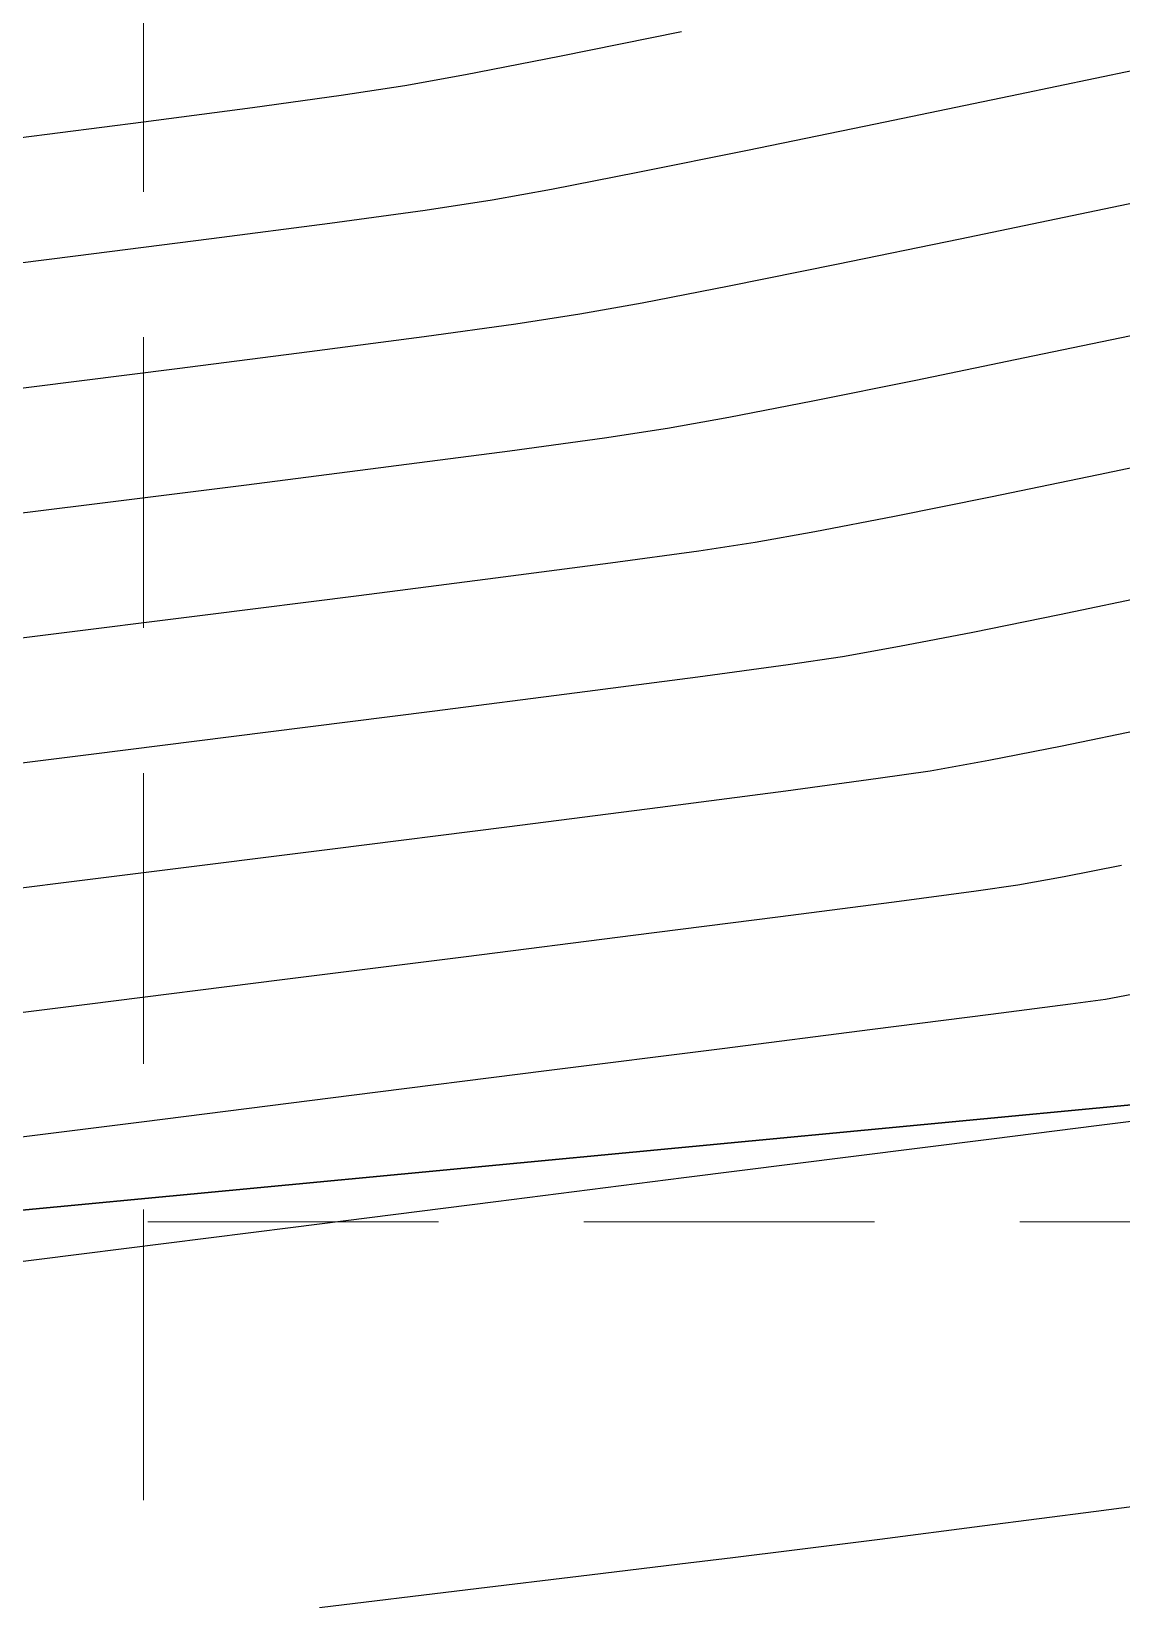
# Model space of a CAD drawing. Header units: inches. Extents: x 2547543 to 2548696, y 7125653 to 7126375.
# Drawn here: x 2547721.98 to 2547736.99, y 7125901.18 to 7125922.76 of the extents above; entities that cross this region are included whole.
import ezdxf

# ---------------------------------------------------------------- set-up
doc = ezdxf.new("R2010")
doc.units = ezdxf.units.IN
doc.header["$MEASUREMENT"] = 0
doc.linetypes.add('HIDDEN', pattern=[0.375, 0.25, -0.125])
for name, color, linetype in [('GRID', 254, 'HIDDEN'), ('V-AREA', 6, 'Continuous'), ('V-PROP-E', 3, 'Continuous'), ('V-TOPO-MAJR-E', 6, 'Continuous'), ('V-TOPO-MINR-E', 14, 'Continuous')]:
    doc.layers.add(name, color=color, linetype=linetype)

msp = doc.modelspace()

# ---------------------------------------------------------------- linework, layer by layer
at = {"layer": 'GRID', "color": 252, "linetype": 'HIDDEN', "lineweight": 0, "ltscale": 16}
for p, q in [((2547723.523132141, 7126356.547205457), (2547723.523132141, 7125726.296813901)), ((2547561.583313602, 7125906.376313471), (2548677.583313586, 7125906.376313471))]:
    msp.add_line(p, q, dxfattribs=at)
at = {"layer": 'V-AREA', "color": 7}
msp.add_line((2547666.211702047, 7125901.243125121), (2547799.012335579, 7125913.874504047), dxfattribs=at)
at = {"layer": 'V-PROP-E', "color": 7}
msp.add_line((2547799.012335579, 7125913.874504048), (2547666.211702047, 7125901.243125121), dxfattribs=at)
at = {"layer": 'V-TOPO-MAJR-E', "color": 35, "extrusion": (0.2040877358888432, -0.9789526015388926, 0), "elevation": -6455974.624648995}
msp.add_lwpolyline([(3948425.084253497, 570), (3948426.87598381, 570)], dxfattribs=at)
at = {"layer": 'V-TOPO-MAJR-E', "color": 35, "extrusion": (0.2014060198177887, -0.9795078433484627, 0), "elevation": -6466763.536358625}
msp.add_lwpolyline([(3930728.358225009, 570.0000000000009), (3930730.004070044, 570.0000000000009)], dxfattribs=at)
at = {"layer": 'V-TOPO-MAJR-E', "color": 35}
for points, elevation in [([(2547732.738697986, 7125917.674000261), (2547734.151992824, 7125917.958558121)], 570), ([(2547728.564580025, 7125916.986456614), (2547729.869788291, 7125917.16561558)], 570), ([(2547736.283396931, 7125909.375330124), (2547736.763442537, 7125909.441026811)], 565), ([(2547736.763442537, 7125909.441026811), (2547737.222305476, 7125909.525712142)], 565), ([(2547720.595598316, 7125907.387775636), (2547723.533755852, 7125907.757665804)], 565)]:
    msp.add_lwpolyline(points, dxfattribs=dict(at, elevation=elevation))
at = {"layer": 'V-TOPO-MAJR-E', "color": 35, "extrusion": (0.1907188575451556, -0.9816447001724559, 0), "elevation": -6509218.641292723}
msp.add_lwpolyline([(3860014.038951241, 570.0000000000009), (3860015.218144896, 570.0000000000009)], dxfattribs=at)
at = {"layer": 'V-TOPO-MAJR-E', "color": 35, "extrusion": (0.1776204039753654, -0.9840990763595036, 0), "elevation": -6560079.667214639}
msp.add_lwpolyline([(3772927.773293057, 570), (3772928.631825732, 570)], dxfattribs=at)
at = {"layer": 'V-TOPO-MAJR-E', "color": 35, "extrusion": (0.149484720438059, -0.9887640357312534, 0), "elevation": -6665003.927623685}
msp.add_lwpolyline([(3584319.403371743, 570.0000000000005), (3584320.279697384, 570.0000000000005)], dxfattribs=at)
at = {"layer": 'V-TOPO-MAJR-E', "color": 35, "extrusion": (0.1300150879281148, -0.9915120155152153, 0), "elevation": -6734189.160294868}
msp.add_lwpolyline([(3452578.52550505, 570.0000000000005), (3452580.20761503, 570.0000000000005)], dxfattribs=at)
at = {"layer": 'V-TOPO-MAJR-E', "color": 35, "extrusion": (0.1266957000994428, -0.9919416311337639, 0), "elevation": -6745707.459086617}
msp.add_lwpolyline([(3430017.417156592, 570), (3430019.387384667, 570)], dxfattribs=at)
at = {"layer": 'V-TOPO-MAJR-E', "color": 35, "extrusion": (0.1246315687182391, -0.9922030901377152, 0), "elevation": -6752829.433125969}
msp.add_lwpolyline([(3415972.533101091, 570.0000000000009), (3415974.71487745, 570.0000000000009)], dxfattribs=at)
at = {"layer": 'V-TOPO-MAJR-E', "color": 35, "extrusion": (0.1232746953966986, -0.9923725860153793, 0), "elevation": -6757494.183621929}
msp.add_lwpolyline([(3406733.079218284, 570), (3406735.395963302, 570)], dxfattribs=at)
at = {"layer": 'V-TOPO-MAJR-E', "color": 35, "extrusion": (0.1286091376780484, -0.991695361341228, 0), "elevation": -6739069.106414095}
msp.add_lwpolyline([(3443034.206370045, 565), (3443035.314098604, 565)], dxfattribs=at)
at = {"layer": 'V-TOPO-MAJR-E', "color": 35, "extrusion": (0.1268177596111958, -0.9919260334557194, 0), "elevation": -6745276.811894836}
msp.add_lwpolyline([(3430855.059170865, 565), (3430856.700326165, 565)], dxfattribs=at)
at = {"layer": 'V-TOPO-MAJR-E', "color": 35, "extrusion": (0.1260020717971939, -0.9920299783286869, 0), "elevation": -6748095.668818933}
msp.add_lwpolyline([(3425305.281069045, 565.0000000000009), (3425307.365856634, 565.0000000000009)], dxfattribs=at)
at = {"layer": 'V-TOPO-MAJR-E', "color": 35, "extrusion": (0.1255395772932992, -0.9920886122383523, 0), "elevation": -6749691.800520532}
msp.add_lwpolyline([(3422156.532265775, 565), (3422158.970889305, 565)], dxfattribs=at)
at = {"layer": 'V-TOPO-MAJR-E', "color": 35, "extrusion": (0.1252454810939529, -0.992125783086774, 0), "elevation": -6750705.95401991}
msp.add_lwpolyline([(3420152.828260505, 565.0000000000009), (3420155.530923064, 565.0000000000009)], dxfattribs=at)
at = {"layer": 'V-TOPO-MAJR-E', "color": 35, "extrusion": (0.1250458882139285, -0.9921509591996522, 0), "elevation": -6751393.864734344}
msp.add_lwpolyline([(3418791.812679241, 565.0000000000009), (3418794.689583691, 565.0000000000009)], dxfattribs=at)
at = {"layer": 'V-TOPO-MINR-E', "color": 35}
for points, elevation in [([(2547729.249644591, 7125922.417348864), (2547730.927118903, 7125922.756624687)], 573), ([(2547727.119962589, 7125922.009964511), (2547727.957287183, 7125922.163409499)], 573), ([(2547725.027452377, 7125921.708427926), (2547726.247571578, 7125921.876804739)], 573), ([(2547723.524983441, 7125921.511754584), (2547725.027452377, 7125921.708427926)], 573), ([(2547721.805543223, 7125921.293705224), (2547723.524983441, 7125921.511754584)], 573), ([(2547731.835435004, 7125921.121619633), (2547733.600630277, 7125921.483313999)], 572), ([(2547730.329544719, 7125920.81859626), (2547731.835435004, 7125921.121619633)], 572), ([(2547726.090935255, 7125920.117709544), (2547727.403258706, 7125920.298461728)], 572), ([(2547720.551581121, 7125919.413028385), (2547722.591224098, 7125919.667015366)], 572), ([(2547723.986316416, 7125918.11757437), (2547725.809552825, 7125918.35065194)], 571), ([(2547736.669978802, 7125916.660624391), (2547738.268817324, 7125916.995364761)], 569), ([(2547735.182134019, 7125916.353643442), (2547736.669978802, 7125916.660624391)], 569), ([(2547731.167947941, 7125915.609123891), (2547731.941702563, 7125915.725495662)], 569), ([(2547736.130030574, 7125914.732431123), (2547737.448992284, 7125915.005752984)], 568), ([(2547734.939128217, 7125914.491503744), (2547736.130030574, 7125914.732431123)], 568), ([(2547719.740814901, 7125914.149679681), (2547722.102180763, 7125914.442832138)], 569), ([(2547732.398398983, 7125914.043066361), (2547733.147137557, 7125914.154378449)], 568), ([(2547736.167593745, 7125912.926407386), (2547737.31840214, 7125913.161945939)], 567), ([(2547720.268280475, 7125912.495409532), (2547722.806205318, 7125912.811600067)], 568), ([(2547735.159831007, 7125912.728904384), (2547736.167593745, 7125912.926407386)], 567), ([(2547733.635216987, 7125912.478074278), (2547734.35257255, 7125912.583261237)], 567), ([(2547730.634333183, 7125912.082415737), (2547732.366727385, 7125912.307630367)], 567), ([(2547728.525263816, 7125911.812916622), (2547730.634333183, 7125912.082415737)], 567), ([(2547723.52601734, 7125911.183009865), (2547726.126748723, 7125911.509619253)], 567), ([(2547720.810299104, 7125910.843574687), (2547723.52601734, 7125911.183009865)], 567), ([(2547734.982442356, 7125910.929693061), (2547735.558007543, 7125911.012144024)], 566), ([(2547732.256127623, 7125910.573591592), (2547733.855054599, 7125910.780229848)], 566), ([(2547730.265944778, 7125910.319615498), (2547732.256127623, 7125910.573591592)], 566), ([(2547727.964789415, 7125910.028138774), (2547730.265944778, 7125910.319615498)], 566), ([(2547722.750694536, 7125909.372032261), (2547725.432944885, 7125909.708998627)], 566), ([(2547735.193224811, 7125907.51852469), (2547736.676771807, 7125907.706185961)], 564), ([(2547736.676771807, 7125907.706185961), (2547737.629240193, 7125907.826757486)], 564), ([(2547730.959904751, 7125906.983251576), (2547733.260351646, 7125907.274103339)], 564), ([(2547736.635012835, 7125902.396216896), (2547738.272509723, 7125902.610176109)], 563), ([(2547733.658289178, 7125902.009750811), (2547735.069074849, 7125902.192213291)], 563), ([(2547731.636548426, 7125901.755791294), (2547732.486249234, 7125901.860414973)], 563), ([(2547732.486249234, 7125901.860414973), (2547733.658289178, 7125902.009750811)], 563), ([(2547730.904236828, 7125901.667662394), (2547731.636548426, 7125901.755791294)], 563), ([(2547727.988310061, 7125901.314690229), (2547729.664011195, 7125901.51744701)], 563)]:
    msp.add_lwpolyline(points, dxfattribs=dict(at, elevation=elevation))
at = {"layer": 'V-TOPO-MINR-E', "color": 35, "extrusion": (0.1928063070475967, -0.9812368358162407, 0), "elevation": -6500999.297090298}
msp.add_lwpolyline([(3873847.255964657, 573.0000000000009), (3873848.573034461, 573.0000000000009)], dxfattribs=at)
at = {"layer": 'V-TOPO-MINR-E', "color": 35, "extrusion": (0.2045866594500869, -0.9788484554695145, 0), "elevation": -6453964.927949516}
msp.add_lwpolyline([(3951715.580592857, 572), (3951717.737736167, 572)], dxfattribs=at)
at = {"layer": 'V-TOPO-MINR-E', "color": 35, "extrusion": (0.1508900974129944, -0.9885505442326645, 0), "elevation": -6659907.287797061}
msp.add_lwpolyline([(3593787.214741183, 573.0000000000009), (3593788.097236284, 573.0000000000009)], dxfattribs=at)
at = {"layer": 'V-TOPO-MINR-E', "color": 35, "extrusion": (0.2029941632945955, -0.9791799475419863, 0), "elevation": -6460384.373662245}
msp.add_lwpolyline([(3941210.12262442, 572), (3941212.131520382, 572)], dxfattribs=at)
at = {"layer": 'V-TOPO-MINR-E', "color": 35, "extrusion": (0.1913122117693721, -0.9815292342197002, 0), "elevation": -6506887.679849898}
msp.add_lwpolyline([(3863946.260521763, 572.0000000000009), (3863947.472055397, 572.0000000000009)], dxfattribs=at)
at = {"layer": 'V-TOPO-MINR-E', "color": 35, "extrusion": (0.1786371168296739, -0.9839150270682837, 0), "elevation": -6556181.358960559}
msp.add_lwpolyline([(3779702.066199522, 572), (3779702.894514401, 572)], dxfattribs=at)
at = {"layer": 'V-TOPO-MINR-E', "color": 35, "extrusion": (0.2052400339891449, -0.9787116676775314, 0), "elevation": -6451323.776545983}
msp.add_lwpolyline([(3956023.694375849, 571), (3956025.720686276, 571)], dxfattribs=at)
at = {"layer": 'V-TOPO-MINR-E', "color": 35, "extrusion": (-0.1505049597035643, 0.9886092540051548, 0), "elevation": 6661305.140199323}
msp.add_lwpolyline([(-3591193.234914874, 572), (-3591194.167678625, 572)], dxfattribs=at)
at = {"layer": 'V-TOPO-MINR-E', "color": 35, "extrusion": (0.2034199457247205, -0.9790915818662481, 0), "elevation": -6458668.120323905}
msp.add_lwpolyline([(3944019.900926624, 571.0000000000009), (3944021.811780762, 571.0000000000009)], dxfattribs=at)
at = {"layer": 'V-TOPO-MINR-E', "color": 35, "extrusion": (0.1297645329089424, -0.9915448381182387, 0), "elevation": -6735064.823387673}
msp.add_lwpolyline([(3450874.707503567, 572), (3450876.350027027, 572)], dxfattribs=at)
at = {"layer": 'V-TOPO-MINR-E', "color": 35, "extrusion": (0.1259495785022926, -0.99203664432071, 0), "elevation": -6748288.847659432}
msp.add_lwpolyline([(3424940.748559802, 572.0000000000009), (3424942.634654947, 572.0000000000009)], dxfattribs=at)
at = {"layer": 'V-TOPO-MINR-E', "color": 35, "extrusion": (0.2008577374942517, -0.9796204210247408, 0), "elevation": -6468964.41279226}
msp.add_lwpolyline([(3927107.414498216, 571), (3927109.152216279, 571)], dxfattribs=at)
at = {"layer": 'V-TOPO-MINR-E', "color": 35, "extrusion": (0.1970019576233313, -0.9804030950035681, 0), "elevation": -6484365.182461164}
msp.add_lwpolyline([(3901623.974788637, 571.0000000000009), (3901625.481701829, 571.0000000000009)], dxfattribs=at)
at = {"layer": 'V-TOPO-MINR-E', "color": 35, "extrusion": (0.1905660090111512, -0.981674384003964, 0), "elevation": -6509821.354789826}
msp.add_lwpolyline([(3858999.609324716, 571.0000000000009), (3859000.827789808, 571.0000000000009)], dxfattribs=at)
at = {"layer": 'V-TOPO-MINR-E', "color": 35, "extrusion": (0.1508620172737436, -0.9885548299128868, 0), "elevation": -6660005.897772659}
msp.add_lwpolyline([(3593599.935245175, 571.0000000000005), (3593600.828331028, 571.0000000000005)], dxfattribs=at)
at = {"layer": 'V-TOPO-MINR-E', "color": 35, "extrusion": (0.1776991744990011, -0.9840848557834703, 0), "elevation": -6559779.406799193}
msp.add_lwpolyline([(3773451.948267156, 571), (3773452.820717264, 571)], dxfattribs=at)
at = {"layer": 'V-TOPO-MINR-E', "color": 35, "extrusion": (0.1371354374580693, -0.9905523064397883, 0), "elevation": -6709211.353809445}
msp.add_lwpolyline([(3500873.196647602, 571.0000000000009), (3500874.471167909, 571.0000000000009)], dxfattribs=at)
at = {"layer": 'V-TOPO-MINR-E', "color": 35, "extrusion": (0.1305803326205829, -0.9914377321509898, 0), "elevation": -6732221.445426034}
msp.add_lwpolyline([(3456416.287220844, 571.0000000000005), (3456417.876767354, 571.0000000000005)], dxfattribs=at)
at = {"layer": 'V-TOPO-MINR-E', "color": 35, "extrusion": (0.1244132948284411, -0.9922304833404039, 0), "elevation": -6753582.442593884}
msp.add_lwpolyline([(3414486.333971697, 571.0000000000009), (3414488.354045788, 571.0000000000009)], dxfattribs=at)
at = {"layer": 'V-TOPO-MINR-E', "color": 35, "extrusion": (0.1228277973122465, -0.9924279985003556, 0), "elevation": -6759029.326275355}
msp.add_lwpolyline([(3403689.287074215, 571), (3403691.422608925, 571)], dxfattribs=at)
at = {"layer": 'V-TOPO-MINR-E', "color": 35, "extrusion": (0.1978068704708268, -0.9802410121977848, 0), "elevation": -6481155.936165847}
msp.add_lwpolyline([(3906948.379130534, 569.0000000000009), (3906949.726898054, 569.0000000000009)], dxfattribs=at)
at = {"layer": 'V-TOPO-MINR-E', "color": 35, "extrusion": (0.190827892742659, -0.9816235099830262, 0), "elevation": -6508788.077247195}
msp.add_lwpolyline([(3860737.886602789, 569), (3860739.005886462, 569)], dxfattribs=at)
at = {"layer": 'V-TOPO-MINR-E', "color": 35, "extrusion": (0.1774495512072985, -0.9841298983245699, 0), "elevation": -6560732.828749883}
msp.add_lwpolyline([(3771789.724176238, 569.0000000000005), (3771790.55798821, 569.0000000000005)], dxfattribs=at)
at = {"layer": 'V-TOPO-MINR-E', "color": 35, "extrusion": (0.1301422331990342, -0.9914953349047934, 0), "elevation": -6733744.652771839}
msp.add_lwpolyline([(3453443.316265329, 569.0000000000009), (3453444.913485455, 569.0000000000009)], dxfattribs=at)
at = {"layer": 'V-TOPO-MINR-E', "color": 35, "extrusion": (0.1356534519102207, -0.9907563479407243, 0), "elevation": -6714437.597157994}
msp.add_lwpolyline([(3490834.652784791, 569), (3490835.877889437, 569)], dxfattribs=at)
at = {"layer": 'V-TOPO-MINR-E', "color": 35, "extrusion": (0.1271376185132442, -0.991885087073488, 0), "elevation": -6744176.935766144}
msp.add_lwpolyline([(3433023.770627053, 569), (3433025.66935801, 569)], dxfattribs=at)
at = {"layer": 'V-TOPO-MINR-E', "color": 35, "extrusion": (0.1252772707941127, -0.9921217694529129, 0), "elevation": -6750603.171441874}
msp.add_lwpolyline([(3420367.963271303, 569.0000000000009), (3420370.092888972, 569.0000000000009)], dxfattribs=at)
at = {"layer": 'V-TOPO-MINR-E', "color": 35, "extrusion": (0.1240433346388493, -0.9922768016696121, 0), "elevation": -6754851.647017172}
msp.add_lwpolyline([(3411967.728934945, 569.0000000000009), (3411970.018807785, 569.0000000000009)], dxfattribs=at)
at = {"layer": 'V-TOPO-MINR-E', "color": 35, "extrusion": (0.190849711966239, -0.9816192680680242, 0), "elevation": -6508700.48816629}
msp.add_lwpolyline([(3860883.404004895, 568), (3860884.434377911, 568)], dxfattribs=at)
at = {"layer": 'V-TOPO-MINR-E', "color": 35, "extrusion": (0.1771269900775734, -0.9841880051016976, 0), "elevation": -6561966.93225034}
msp.add_lwpolyline([(3769640.129329012, 568.0000000000005), (3769640.922426115, 568.0000000000005)], dxfattribs=at)
at = {"layer": 'V-TOPO-MINR-E', "color": 35, "extrusion": (0.1344423430802216, -0.9909214178667752, 0), "elevation": -6718697.733969933}
msp.add_lwpolyline([(3482625.926271326, 568.0000000000009), (3482627.181104737, 568.0000000000009)], dxfattribs=at)
at = {"layer": 'V-TOPO-MINR-E', "color": 35, "extrusion": (0.1295352305161729, -0.9915748202002318, 0), "elevation": -6735855.826283762}
msp.add_lwpolyline([(3449321.28460701, 568), (3449322.958249777, 568)], dxfattribs=at)
at = {"layer": 'V-TOPO-MINR-E', "color": 35, "extrusion": (0.1269493492945054, -0.991909200841338, 0), "elevation": -6744826.719721134}
msp.add_lwpolyline([(3431744.416384533, 568.0000000000009), (3431746.429714723, 568.0000000000009)], dxfattribs=at)
at = {"layer": 'V-TOPO-MINR-E', "color": 35, "extrusion": (0.1253753694104681, -0.9921093774101667, 0), "elevation": -6750263.232448164}
msp.add_lwpolyline([(3421036.093503591, 568.0000000000005), (3421038.367383365, 568.0000000000005)], dxfattribs=at)
at = {"layer": 'V-TOPO-MINR-E', "color": 35, "extrusion": (0.1243392445824515, -0.9922397655086523, 0), "elevation": -6753832.128088101}
msp.add_lwpolyline([(3413982.495764976, 568), (3413984.951050718, 568)], dxfattribs=at)
at = {"layer": 'V-TOPO-MINR-E', "color": 35, "extrusion": (0.1775504780437699, -0.9841116947513777, 0), "elevation": -6560342.456735593}
msp.add_lwpolyline([(3772464.357142625, 567), (3772465.177434124, 567)], dxfattribs=at)
at = {"layer": 'V-TOPO-MINR-E', "color": 35, "extrusion": (0.1331708074697114, -0.991093101599373, 0), "elevation": -6723158.954200723}
msp.add_lwpolyline([(3474003.469350446, 567), (3474004.749239892, 567)], dxfattribs=at)
at = {"layer": 'V-TOPO-MINR-E', "color": 35, "extrusion": (0.1254531121543066, -0.992099549768469, 0), "elevation": -6749993.428865748}
msp.add_lwpolyline([(3421565.719098702, 567), (3421568.136714045, 567)], dxfattribs=at)
at = {"layer": 'V-TOPO-MINR-E', "color": 35, "extrusion": (0.1782415415252972, -0.9839867645830841, 0), "elevation": -6557689.808288492}
msp.add_lwpolyline([(3777071.432313763, 566), (3777072.081158311, 566)], dxfattribs=at)
at = {"layer": 'V-TOPO-MINR-E', "color": 35, "extrusion": (0.1937407662411826, -0.9810527587730843, 0), "elevation": -6497294.407812239}
msp.add_lwpolyline([(3880043.10623067, 566), (3880043.911484914, 566)], dxfattribs=at)
at = {"layer": 'V-TOPO-MINR-E', "color": 35, "extrusion": (0.1314248697733212, -0.9913261338253248, 0), "elevation": -6729265.99363183}
msp.add_lwpolyline([(3462157.04885518, 566), (3462158.18610731, 566)], dxfattribs=at)
at = {"layer": 'V-TOPO-MINR-E', "color": 35, "extrusion": (0.1250608392916429, -0.9921490747239902, 0), "elevation": -6751344.043420938}
msp.add_lwpolyline([(3418895.679870881, 566.0000000000005), (3418898.231750024, 566.0000000000005)], dxfattribs=at)
at = {"layer": 'V-TOPO-MINR-E', "color": 35, "extrusion": (0.1243573036368389, -0.9922375023310573, 0), "elevation": -6753766.585452162}
msp.add_lwpolyline([(3414102.16034232, 566), (3414104.93424757, 566)], dxfattribs=at)
at = {"layer": 'V-TOPO-MINR-E', "color": 35, "extrusion": (0.125455840572309, -0.9920992047503594, 0), "elevation": -6749978.922031282}
msp.add_lwpolyline([(3421590.828423874, 564.0000000000009), (3421592.776689889, 564.0000000000009)], dxfattribs=at)
at = {"layer": 'V-TOPO-MINR-E', "color": 35, "extrusion": (0.1254203991169094, -0.9921036858541324, 0), "elevation": -6750101.149303829}
msp.add_lwpolyline([(3421344.766942861, 564), (3421347.373795575, 564)], dxfattribs=at)
at = {"layer": 'V-TOPO-MINR-E', "color": 35, "extrusion": (0.1254109405250744, -0.9921048815506435, 0), "elevation": -6750133.767648352}
msp.add_lwpolyline([(3421277.599667884, 564), (3421280.412210273, 564)], dxfattribs=at)
at = {"layer": 'V-TOPO-MINR-E', "color": 35, "extrusion": (0.1254040758524832, -0.9921057492825978, 0), "elevation": -6750157.440326934}
msp.add_lwpolyline([(3421227.957567473, 564.0000000000009), (3421230.893397092, 564.0000000000009)], dxfattribs=at)
at = {"layer": 'V-TOPO-MINR-E', "color": 35, "extrusion": (0.1253989109054772, -0.9921064021281791, 0), "elevation": -6750175.251295719}
msp.add_lwpolyline([(3421189.839196035, 564), (3421192.815910436, 564)], dxfattribs=at)
at = {"layer": 'V-TOPO-MINR-E', "color": 35, "extrusion": (0.1291840331050244, -0.9916206359242027, 0), "elevation": -6737064.97187002}
msp.add_lwpolyline([(3446939.454064441, 563.0000000000009), (3446941.033234871, 563.0000000000009)], dxfattribs=at)
at = {"layer": 'V-TOPO-MINR-E', "color": 35, "extrusion": (0.1202406513913507, -0.9927447737223218, 0), "elevation": -6767860.815135708}
msp.add_lwpolyline([(3386068.349012884, 563.0000000000005), (3386069.598302394, 563.0000000000005)], dxfattribs=at)
at = {"layer": 'V-TOPO-MINR-E', "color": 35, "extrusion": (0.1196754373039229, -0.9928130688634769, 0), "elevation": -6769787.49152344}
msp.add_lwpolyline([(3382210.945227196, 563), (3382212.998723636, 563)], dxfattribs=at)

doc.saveas('drawing.dxf')
